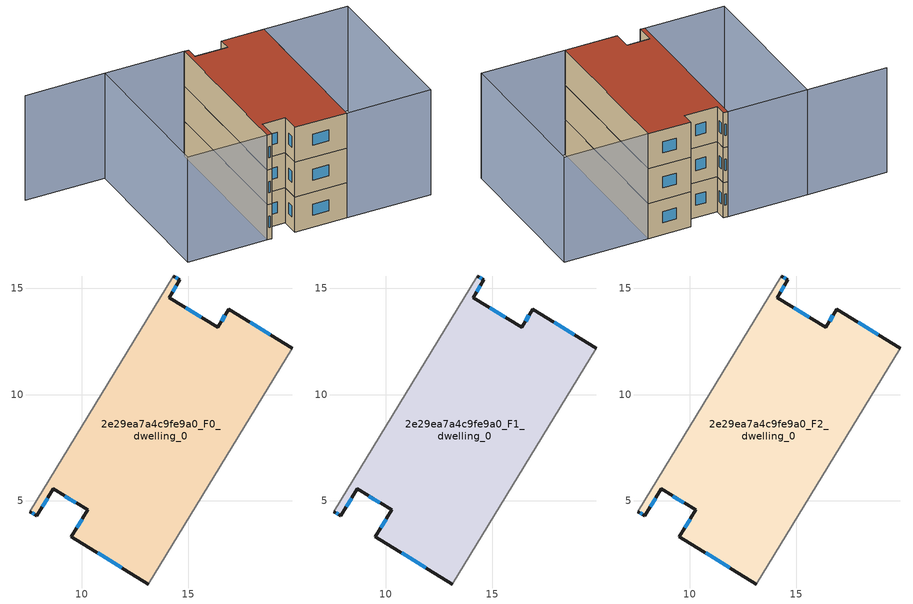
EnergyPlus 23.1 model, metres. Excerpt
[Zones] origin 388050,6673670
2e29ea7a4c9fe9a0_F0_dwelling_0
 floor ground (EU_floor_Construction): 16.91,14.02 19.9,12.19 13.13,1.08 9.5,3.31 10.28,4.58 8.65,5.56 7.88,4.29 7.55,4.49 14.31,15.58 14.61,15.4 14.12,14.56 16.4,13.16 z0
 wall outside (EU_wall_Construction): 7.55,4.49 7.88,4.29 8.65,5.56 10.28,4.58 9.5,3.31 13.13,1.08 / 19.9,12.19 16.91,14.02 16.4,13.16 14.12,14.56 14.61,15.4 14.31,15.58 z0:3
 wall adiabatic (EU_wall_Construction): 14.31,15.58 7.55,4.49 / 13.13,1.08 19.9,12.19 z0:3
 window (EU_Window_Construction): 9.21,5.22 9.72,4.91 / 8.14,4.73 8.39,5.13 / 7.67,4.43 7.77,4.36 / 14.51,15.46 14.42,15.52 / 14.29,14.85 14.44,15.11 / 15.62,13.64 14.9,14.08 / 16.74,13.73 16.58,13.46 / 18.88,12.82 17.93,13.39 / 10.75,2.55 11.89,1.84 / 10.01,4.14 9.77,3.74 z1.03:1.97
2e29ea7a4c9fe9a0_F1_dwelling_0
 floor to 2e29ea7a4c9fe9a0_F0_dwelling_0 (EU_floor_Construction): 16.91,14.02 19.9,12.19 13.13,1.08 9.5,3.31 10.27,4.58 8.65,5.56 7.88,4.29 7.55,4.49 14.31,15.58 14.61,15.4 14.12,14.56 16.4,13.16 z3
 wall outside (EU_wall_Construction): 7.55,4.49 7.88,4.29 8.65,5.56 10.28,4.58 9.5,3.31 13.13,1.08 / 19.9,12.19 16.91,14.02 16.4,13.16 14.12,14.56 14.61,15.4 14.31,15.58 z3:6
 wall adiabatic (EU_wall_Construction): 14.31,15.58 7.55,4.49 / 13.13,1.08 19.9,12.19 z3:6
 window (EU_Window_Construction): 9.21,5.22 9.72,4.91 / 8.14,4.73 8.39,5.13 / 7.67,4.43 7.77,4.36 / 14.51,15.46 14.42,15.52 / 14.29,14.85 14.44,15.11 / 15.62,13.64 14.9,14.08 / 16.74,13.73 16.58,13.46 / 18.88,12.82 17.93,13.39 / 10.75,2.55 11.89,1.84 / 10.01,4.14 9.77,3.74 z4.03:4.97
2e29ea7a4c9fe9a0_F2_dwelling_0
 floor to 2e29ea7a4c9fe9a0_F1_dwelling_0 (EU_floor_Construction): 16.91,14.02 19.9,12.19 13.13,1.08 9.5,3.31 10.27,4.58 8.65,5.56 7.88,4.29 7.55,4.49 14.31,15.58 14.61,15.4 14.12,14.56 16.4,13.16 z6
 wall outside (EU_wall_Construction): 7.55,4.49 7.88,4.29 8.65,5.56 10.28,4.58 9.5,3.31 13.13,1.08 / 19.9,12.19 16.91,14.02 16.4,13.16 14.12,14.56 14.61,15.4 14.31,15.58 z6:9
 wall adiabatic (EU_wall_Construction): 14.31,15.58 7.55,4.49 / 13.13,1.08 19.9,12.19 z6:9
 window (EU_Window_Construction): 9.21,5.22 9.72,4.91 / 8.14,4.73 8.39,5.13 / 7.67,4.43 7.77,4.36 / 14.51,15.46 14.42,15.52 / 14.29,14.85 14.44,15.11 / 15.62,13.64 14.9,14.08 / 16.74,13.73 16.58,13.46 / 18.88,12.82 17.93,13.39 / 10.75,2.55 11.89,1.84 / 10.01,4.14 9.77,3.74 z7.03:7.97
 roof outside (EU_roof_Construction): 13.13,1.08 19.9,12.19 16.91,14.02 16.4,13.16 14.12,14.56 14.61,15.4 14.31,15.58 7.55,4.49 7.88,4.29 8.65,5.56 10.28,4.58 9.5,3.31 z9
shading: 3.15,22.39 8.74,18.99 / 19.9,12.19 25.8,8.59 / 25.8,8.59 19.03,-2.52 / 19.03,-2.52 13.13,1.08 / 13.13,1.08 19.9,12.19 / 14.32,15.59 7.55,4.49 / 7.55,4.49 1.97,7.89 / 1.97,7.89 8.74,18.99 / 8.74,18.99 14.32,15.59 / 8.74,18.99 1.97,7.89 z0:9
[Building]
EU S2 Campaign: North Axis=0; Terrain=City; Solar Distribution=FullExterior
[Site:Location]
Helsinki-Vantaa.AP: Latitude=60.317; Longitude=24.963; Time Zone=2; Elevation=54.6
[SizingPeriod:WeatherFileDays]
AnnualSizingPeriod: Begin Month=1; Begin Day of Month=1; End Month=12; End Day of Month=31; Day of Week for Start Day=Monday; Use Weather File Daylight Saving Period=No; Use Weather File Rain and Snow Indicators=No
[MATERIAL]
EU_InternalMass_Material: Roughness=MediumRough; Thickness=0.1; Conductivity=1; Density=1800; Specific Heat=900; Thermal Absorptance=0.9; Solar Absorptance=0.7; Visible Absorptance=0.7
[MATERIAL:NOMASS] Roughness=MediumRough; Thermal Absorptance=0.9; Solar Absorptance=0.7; Visible Absorptance=0.7
Name | Thermal Resistance
EU_wall_NoMass | 6.47353
EU_roof_NoMass | 12.2278
EU_floor_NoMass | 6.87813
[WINDOWMATERIAL:SIMPLEGLAZINGSYSTEM]
EU_Window_SimpleGlazing: UFactor=0.908678; Solar Heat Gain Coefficient=0.7; Visible Transmittance=0.7
[CONSTRUCTION]
EU_wall_Construction: EU_wall_NoMass
EU_roof_Construction: EU_roof_NoMass
EU_floor_Construction: EU_floor_NoMass
EU_Window_Construction: EU_Window_SimpleGlazing
EU_InternalMass_Construction: EU_InternalMass_Material
[ZONE] Type=1; Multiplier=1; Ceiling Height=autocalculate; Floor Area=autocalculate; Part of Total Floor Area=Yes
Name | Volume
2e29ea7a4c9fe9a0_F0_dwelling_0 | 238.6
2e29ea7a4c9fe9a0_F1_dwelling_0; 2e29ea7a4c9fe9a0_F2_dwelling_0 | 238.603
[INTERNALMASS] Construction=EU_InternalMass_Construction; Surface Area=79.534
Name | Zone or ZoneList
2e29ea7a4c9fe9a0_F0_dwelling_0_EU_InternalMass | 2e29ea7a4c9fe9a0_F0_dwelling_0
2e29ea7a4c9fe9a0_F1_dwelling_0_EU_InternalMass | 2e29ea7a4c9fe9a0_F1_dwelling_0
2e29ea7a4c9fe9a0_F2_dwelling_0_EU_InternalMass | 2e29ea7a4c9fe9a0_F2_dwelling_0
[OTHEREQUIPMENT] Fuel Type=Electricity; Design Level Calculation Method=Watts/Area; Power per Zone Floor Area=1; Fraction Latent=0; Fraction Radiant=0; Fraction Lost=0; Carbon Dioxide Generation Rate=0; EndUse Subcategory=EU_Step8_InternalGains
Name | Zone or ZoneList or Space or SpaceList | Schedule
EU_Step8_InternalGain_2e29ea7a4c9fe9a0_F0_dwelling_0_f000 | 2e29ea7a4c9fe9a0_F0_dwelling_0 | EU_Step8_GainSchedule_2e29ea7a4c9fe9a0_F0_dwelling_0_f000
EU_Step8_InternalGain_2e29ea7a4c9fe9a0_F1_dwelling_0_f000 | 2e29ea7a4c9fe9a0_F1_dwelling_0 | EU_Step8_GainSchedule_2e29ea7a4c9fe9a0_F1_dwelling_0_f000
EU_Step8_InternalGain_2e29ea7a4c9fe9a0_F2_dwelling_0_f000 | 2e29ea7a4c9fe9a0_F2_dwelling_0 | EU_Step8_GainSchedule_2e29ea7a4c9fe9a0_F2_dwelling_0_f000
[ZONEVENTILATION:DESIGNFLOWRATE] Schedule=EU_AlwaysOn; Design Flow Rate Calculation Method=AirChanges/Hour; Air Changes per Hour=0.545207; Ventilation Type=Natural; Fan Pressure Rise=0; Fan Total Efficiency=1; Constant Term Coefficient=1; Temperature Term Coefficient=0; Velocity Term Coefficient=0; Velocity Squared Term Coefficient=0; Minimum Indoor Temperature=-100; Maximum Indoor Temperature=100; Delta Temperature=-100; Minimum Outdoor Temperature=-100; Maximum Outdoor Temperature=100; Maximum Wind Speed=40
Name | Zone or ZoneList or Space or SpaceList
EU_ConstantAir_2e29ea7a4c9fe9a0_F0_dwelling_0 | 2e29ea7a4c9fe9a0_F0_dwelling_0
EU_ConstantAir_2e29ea7a4c9fe9a0_F1_dwelling_0 | 2e29ea7a4c9fe9a0_F1_dwelling_0
EU_ConstantAir_2e29ea7a4c9fe9a0_F2_dwelling_0 | 2e29ea7a4c9fe9a0_F2_dwelling_0
[HVACTEMPLATE:THERMOSTAT] Constant Heating Setpoint=20; Constant Cooling Setpoint=50
EU_HeatOnly_2e29ea7a4c9fe9a0_F0_dwelling_0; EU_HeatOnly_2e29ea7a4c9fe9a0_F1_dwelling_0; EU_HeatOnly_2e29ea7a4c9fe9a0_F2_dwelling_0
[HVACTEMPLATE:ZONE:IDEALLOADSAIRSYSTEM] System Availability Schedule=EU_AlwaysOn; Maximum Heating Supply Air Temperature=50; Minimum Cooling Supply Air Temperature=13; Maximum Heating Supply Air Humidity Ratio=0.0156; Minimum Cooling Supply Air Humidity Ratio=0.0077; Heating Limit=NoLimit; Cooling Limit=NoLimit; Heating Availability Schedule=EU_AlwaysOn; Cooling Availability Schedule=EU_CoolingOff; Dehumidification Control Type=ConstantSensibleHeatRatio; Cooling Sensible Heat Ratio=0.7; Dehumidification Setpoint=60; Humidification Control Type=None; Humidification Setpoint=30; Outdoor Air Method=None; Outdoor Air Flow Rate per Person=0.00944; Outdoor Air Flow Rate per Zone Floor Area=0; Outdoor Air Flow Rate per Zone=0; Demand Controlled Ventilation Type=None; Outdoor Air Economizer Type=NoEconomizer; Heat Recovery Type=None; Sensible Heat Recovery Effectiveness=0.7; Latent Heat Recovery Effectiveness=0.65
Name | Template Thermostat
2e29ea7a4c9fe9a0_F0_dwelling_0 | EU_HeatOnly_2e29ea7a4c9fe9a0_F0_dwelling_0
2e29ea7a4c9fe9a0_F1_dwelling_0 | EU_HeatOnly_2e29ea7a4c9fe9a0_F1_dwelling_0
2e29ea7a4c9fe9a0_F2_dwelling_0 | EU_HeatOnly_2e29ea7a4c9fe9a0_F2_dwelling_0
[SIZING:ZONE] Zone Cooling Design Supply Air Temperature Input Method=SupplyAirTemperature; Zone Cooling Design Supply Air Temperature=13; Zone Heating Design Supply Air Temperature Input Method=SupplyAirTemperature; Zone Heating Design Supply Air Temperature=50; Zone Cooling Design Supply Air Humidity Ratio=0.008; Zone Heating Design Supply Air Humidity Ratio=0.008; Cooling Design Air Flow Method=DesignDay; Cooling Design Air Flow Rate=0; Cooling Minimum Air Flow per Zone Floor Area=0.000762; Cooling Minimum Air Flow=0; Cooling Minimum Air Flow Fraction=0.2; Heating Design Air Flow Method=DesignDay; Heating Design Air Flow Rate=0; Heating Maximum Air Flow per Zone Floor Area=0.002032; Heating Maximum Air Flow=0.141576; Heating Maximum Air Flow Fraction=0.3; Account for Dedicated Outdoor Air System=No; Dedicated Outdoor Air System Control Strategy=NeutralSupplyAir; Dedicated Outdoor Air Low Setpoint Temperature for Design=autosize; Dedicated Outdoor Air High Setpoint Temperature for Design=autosize; Zone Load Sizing Method=Sensible Load Only No Latent Load; Zone Latent Cooling Design Supply Air Humidity Ratio Input Method=HumidityRatioDifference; Zone Cooling Design Supply Air Humidity Ratio Difference=0.005; Zone Latent Heating Design Supply Air Humidity Ratio Input Method=HumidityRatioDifference; Zone Humidification Design Supply Air Humidity Ratio Difference=0.005
2e29ea7a4c9fe9a0_F0_dwelling_0; 2e29ea7a4c9fe9a0_F1_dwelling_0; 2e29ea7a4c9fe9a0_F2_dwelling_0
[SCHEDULE:CONSTANT]
Name | Hourly Value
EU_AlwaysOn | 1
EU_CoolingOff | 0
[SCHEDULE:FILE] Column Number=1; Rows to Skip at Top=0; Number of Hours of Data=8760; Column Separator=Comma; Interpolate to Timestep=No; Minutes per Item=60; Adjust Schedule for Daylight Savings=Yes
Name | File
EU_Step8_GainSchedule_2e29ea7a4c9fe9a0_F0_dwelling_0_f000 | ../../schedules/2e29ea7a4c9fe9a0/2e29ea7a4c9fe9a0_F0_dwelling_0_f000_gain.csv
EU_Step8_GainSchedule_2e29ea7a4c9fe9a0_F1_dwelling_0_f000 | ../../schedules/2e29ea7a4c9fe9a0/2e29ea7a4c9fe9a0_F1_dwelling_0_f000_gain.csv
EU_Step8_GainSchedule_2e29ea7a4c9fe9a0_F2_dwelling_0_f000 | ../../schedules/2e29ea7a4c9fe9a0/2e29ea7a4c9fe9a0_F2_dwelling_0_f000_gain.csv
